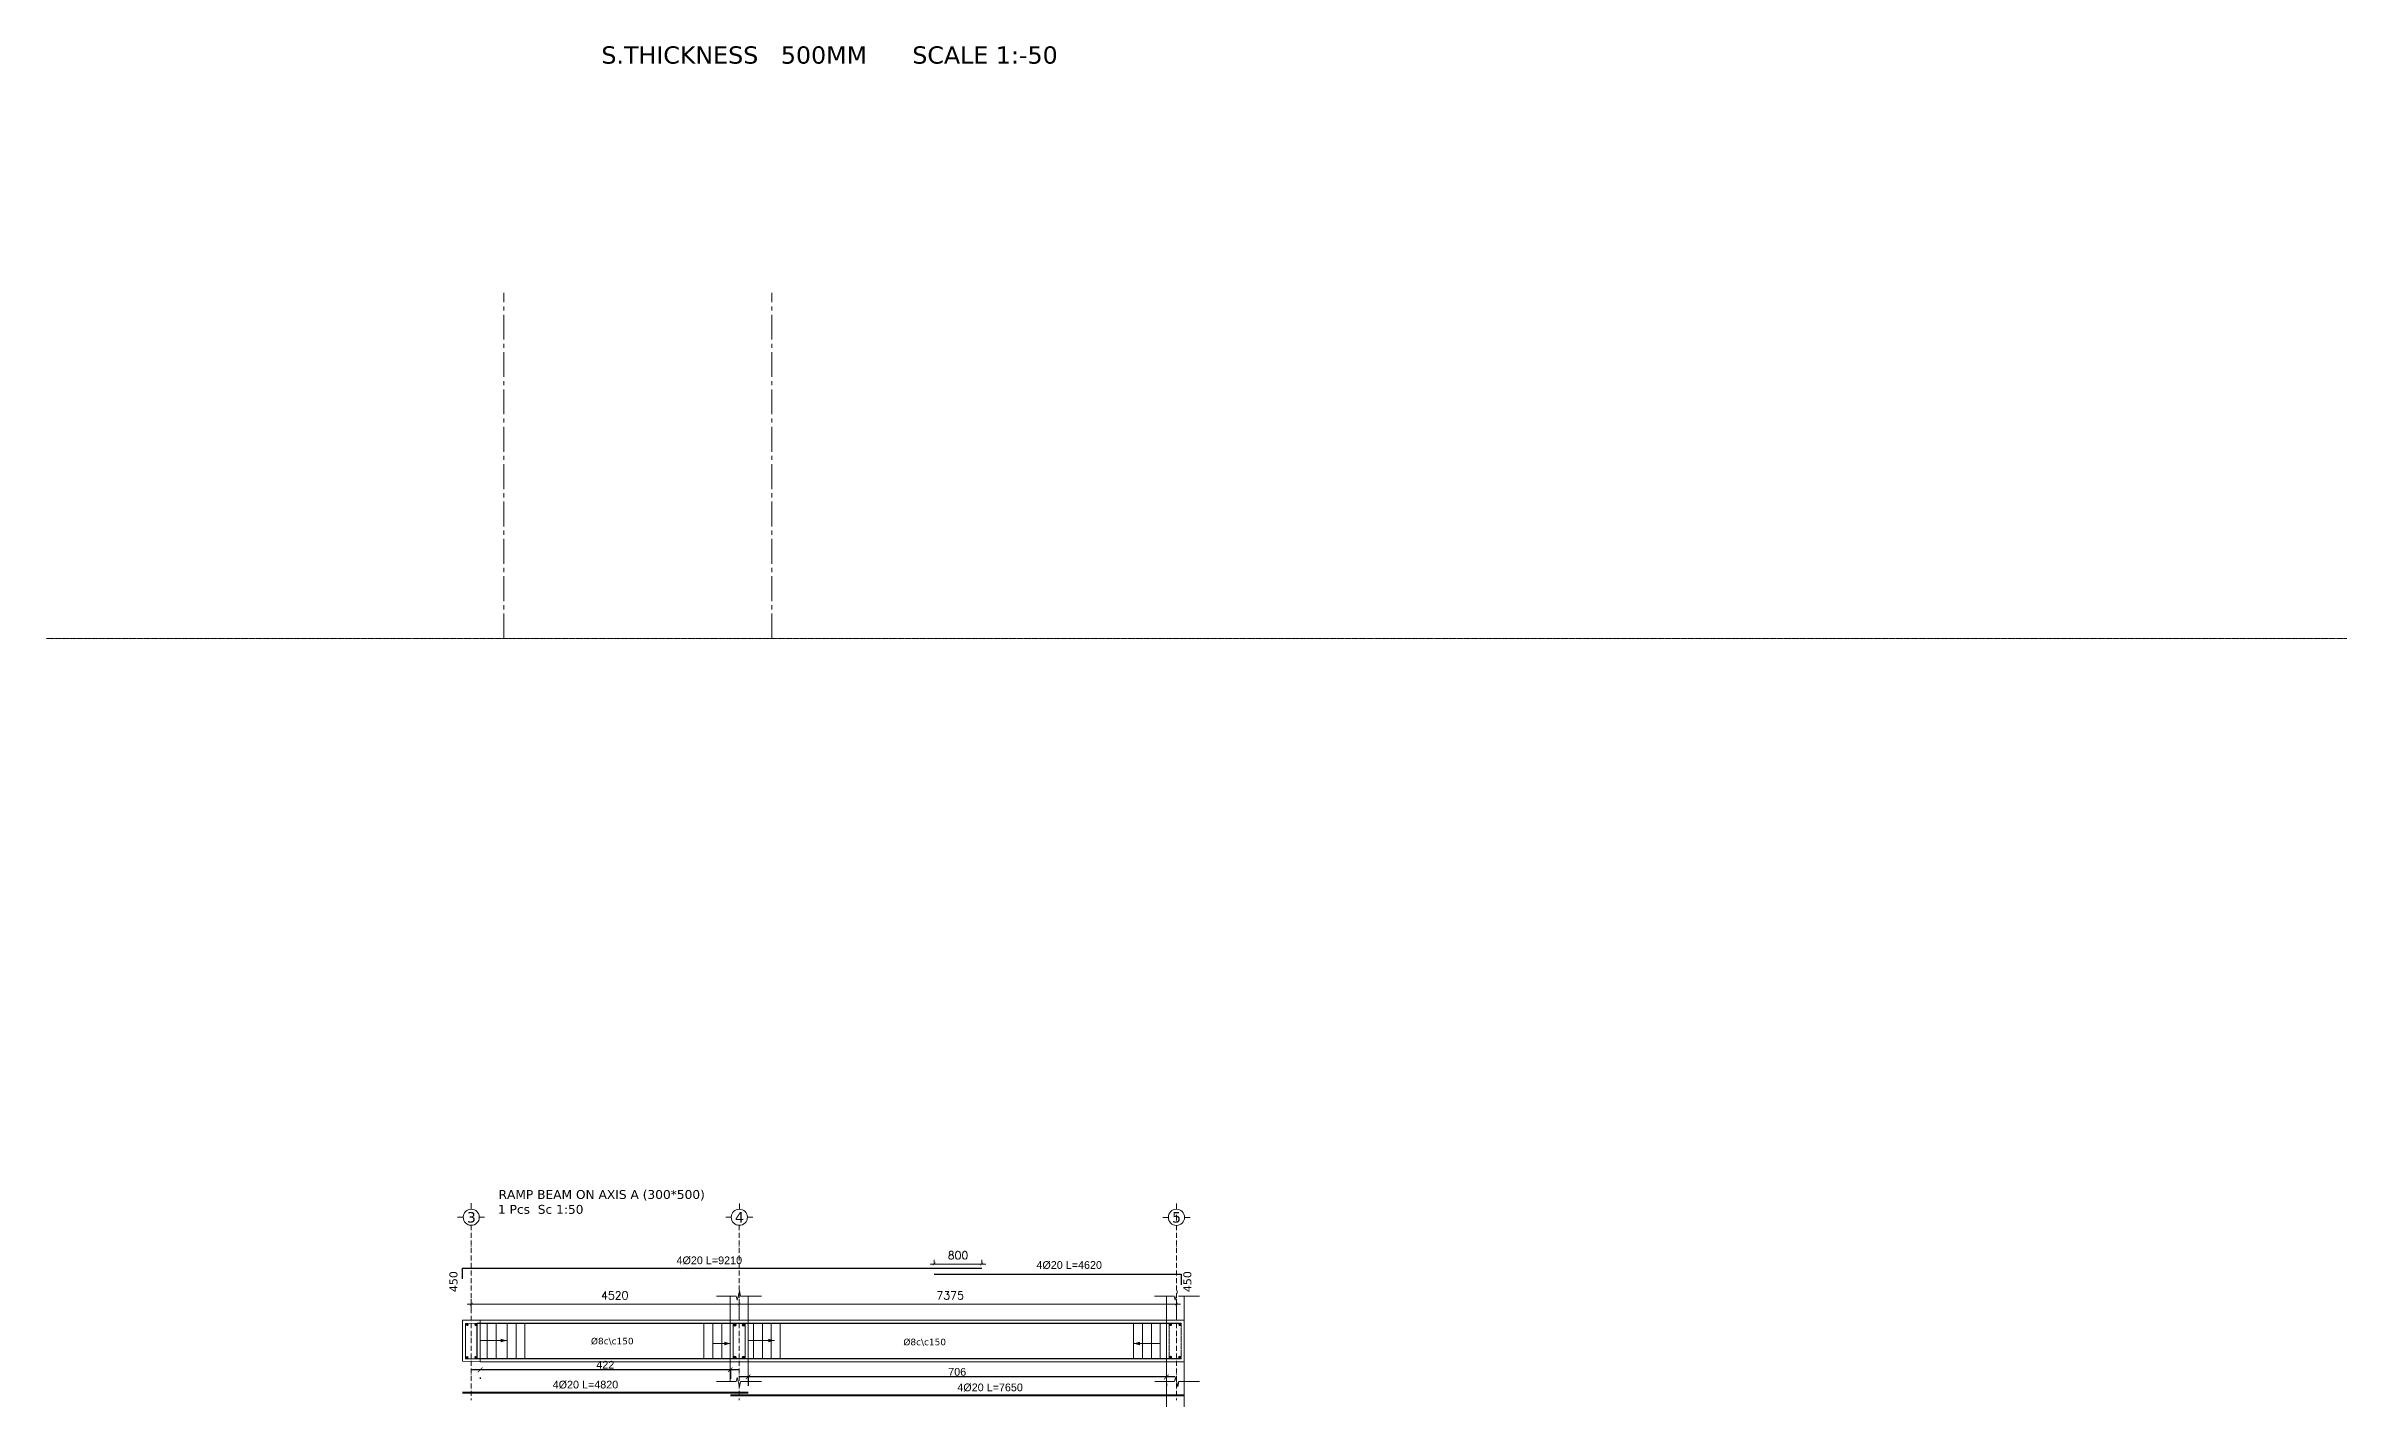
# Model space of a CAD drawing. Header units: inches. Extents: x -26151 to 62940, y -10194 to 246332.
# Drawn here: x -18831 to -14949, y 112326 to 114621 of the extents above; entities that cross this region are included whole.
import ezdxf

# ---------------------------------------------------------------- set-up
doc = ezdxf.new("R2010")
doc.units = ezdxf.units.IN
doc.header["$LTSCALE"] = 0.7
doc.header["$MEASUREMENT"] = 0
doc.linetypes.add('ACAD_ISO10W100', pattern=[18, 12, -3, 0, -3])
doc.linetypes.add('CENTER2', pattern=[1.125, 0.75, -0.125, 0.125, -0.125])
doc.layers.get('0').update_dxf_attribs({"lineweight": 13})
doc.layers.get('Defpoints').update_dxf_attribs({"lineweight": 5})
for name, color, linetype, lineweight in [('axis', 254, 'ACAD_ISO10W100', 9), ('BEAM FRAME', 5, 'Continuous', 18), ('COLUMN', 4, 'Continuous', 20), ('elevline', 30, 'Continuous', 20), ('FRAME 070', 5, 'Continuous', 60), ('hach', 9, 'Continuous', 9), ('hatch', 9, 'Continuous', 9), ('renforcment', 141, 'Continuous', 40), ('tex', 3, 'Continuous', 25), ('TEXT', 3, 'Continuous', 25), ('top rein. extension', 50, 'Continuous', 20), ('top renforcment', 7, 'Continuous', 40)]:
    doc.layers.add(name, color=color, linetype=linetype, lineweight=lineweight)
doc.styles.add('100', font='romans.shx', dxfattribs={"height": 13.5})
doc.styles.add('romanc', font='verdana.ttf', dxfattribs={"height": 250})
doc.styles.get("Standard").update_dxf_attribs({"font": 'arial.ttf', "height": 13})
doc.dimstyles.new('100', dxfattribs={"dimtxt": 13.5, "dimasz": 5, "dimexe": 7, "dimexo": 7, "dimgap": 8, "dimtad": 1, "dimdec": 0, "dimlfac": 10, "dimzin": 4, "dimdsep": 46, "dimtxsty": '100', "dimblk": 'ARCHTICK', "dimcen": 0.09, "dimdle": 7, "dimclrd": 1, "dimclre": 8, "dimclrt": 2, "dimadec": 0, "dimazin": 1, "dimtfac": 1, "dimtdec": 0, "dimtix": 1, "dimtofl": 0, "dimtmove": 0, "dimatfit": 3, "dimldrblk": 'ARCHTICK', "dimfxl": 0, "dimtolj": 1, "dimtzin": 0, "dimlwd": -1, "dimlwe": -1, "dimarcsym": 0})
doc.dimstyles.get("Standard").update_dxf_attribs({"dimtxt": 13, "dimasz": 5, "dimexe": 0.18, "dimexo": 0.0625, "dimgap": 6, "dimtad": 1, "dimdec": 0, "dimlfac": 10, "dimzin": 0, "dimdsep": 46, "dimtxsty": 'Standard', "dimblk": 'ARCHTICK', "dimcen": 0.09, "dimse1": 1, "dimse2": 1, "dimclrd": 1, "dimclre": 7, "dimclrt": 3, "dimadec": 0, "dimazin": 0, "dimtfac": 1, "dimtdec": 0, "dimtix": 1, "dimtofl": 0, "dimtmove": 0, "dimatfit": 3, "dimldrblk": 'ARCHTICK', "dimfxl": 0, "dimtolj": 1, "dimtzin": 0, "dimarcsym": 0})
doc.dimstyles.new('STANDARD$0', dxfattribs={"dimscale": 0, "dimtxt": 50, "dimasz": 8, "dimexe": 15, "dimexo": 0.0625, "dimgap": 2, "dimtad": 1, "dimdec": 0, "dimzin": 0, "dimdsep": 46, "dimtxsty": 'Standard', "dimblk1": 'ARCHTICK', "dimblk2": 'ARCHTICK', "dimsah": 1, "dimcen": 0.09, "dimdle": 15, "dimclrd": 3, "dimclre": 3, "dimclrt": 3, "dimazin": 0, "dimtfac": 1, "dimtdec": 0, "dimtofl": 0, "dimtmove": 1, "dimatfit": 3, "dimldrblk": 'ARCHTICK', "dimfxl": 0, "dimtolj": 1, "dimtzin": 0, "dimarcsym": 0})

# ---------------------------------------------------------------- blocks, each defined once
blk = doc.blocks.new('*D1799')
at = {"layer": 'Defpoints', "color": 0, "lineweight": 30, "transparency": 16777216}
for p in [(-18122.2, 112559.9, -218.5), (-17280.2, 112559.9, -157.8), (-17280.2, 112559.9)]:
    blk.add_point(p, dxfattribs=at)
at = {"layer": 'TEXT', "color": 3, "transparency": 16777216, "insert": (-17711.7, 112572.9), "char_height": 13, "attachment_point": 5}
blk.add_mtext('\\A1;4%%C20 L=9210', dxfattribs=at)
blk = doc.blocks.new('_ArchTick')
at = {"color": 0, "linetype": 'ByBlock', "lineweight": 0, "const_width": 0.15}
blk.add_lwpolyline([(-0.5, -0.5), (0.5, 0.5)], dxfattribs=at)
blk = doc.blocks.new('*D1800')
at = {"color": 1, "transparency": 16777216}
blk.add_line((-17339.2, 112566.9), (-17245.2, 112566.9), dxfattribs=at)
at = {"color": 8, "transparency": 16777216}
for p, q in [((-17332.2, 112566.9), (-17332.2, 112573.9)), ((-17252.2, 112566.9), (-17252.2, 112573.9))]:
    blk.add_line(p, q, dxfattribs=at)
at = {"layer": 'Defpoints', "color": 0, "lineweight": 30, "transparency": 16777216}
for p in [(-17252.2, 112566.9), (-17332.2, 112559.9), (-17252.2, 112559.9)]:
    blk.add_point(p, dxfattribs=at)
at = {"color": 1, "transparency": 16777216, "xscale": 5, "yscale": 5, "zscale": 5, "rotation": 180}
blk.add_blockref('_ArchTick', (-17332.2, 112566.9), dxfattribs=at)
at = {"color": 1, "transparency": 16777216, "xscale": 5, "yscale": 5, "zscale": 5}
blk.add_blockref('_ArchTick', (-17252.2, 112566.9), dxfattribs=at)
at = {"color": 2, "lineweight": 30, "transparency": 16777216, "insert": (-17292.2, 112581.6), "char_height": 13.5, "attachment_point": 5, "style": '100'}
blk.add_mtext('\\A1;800', dxfattribs=at)
blk = doc.blocks.new('*D1801')
at = {"color": 1, "transparency": 16777216}
blk.add_line((-18120.2, 112499.3), (-17654.2, 112499.3), dxfattribs=at)
at = {"color": 8, "transparency": 16777216}
for p, q in [((-18113.2, 112493), (-18113.2, 112506.3)), ((-17661.2, 112493.2), (-17661.2, 112506.3))]:
    blk.add_line(p, q, dxfattribs=at)
at = {"layer": 'Defpoints', "color": 0, "transparency": 16777216}
for p in [(-18113.2, 112486), (-17661.2, 112499.3), (-17661.2, 112486.2)]:
    blk.add_point(p, dxfattribs=at)
at = {"color": 1, "transparency": 16777216, "xscale": 5, "yscale": 5, "zscale": 5, "rotation": 180}
blk.add_blockref('_ArchTick', (-18113.2, 112499.3), dxfattribs=at)
at = {"color": 1, "transparency": 16777216, "xscale": 5, "yscale": 5, "zscale": 5}
blk.add_blockref('_ArchTick', (-17661.2, 112499.3), dxfattribs=at)
at = {"color": 2, "lineweight": 30, "transparency": 16777216, "insert": (-17871.2, 112514), "char_height": 13.5, "attachment_point": 5, "style": '100'}
blk.add_mtext('\\A1;4520', dxfattribs=at)
blk = doc.blocks.new('*D1802')
at = {"color": 1, "transparency": 16777216}
blk.add_line((-17668.2, 112499.3), (-16916.7, 112499.3), dxfattribs=at)
at = {"color": 8, "transparency": 16777216}
for p, q in [((-17661.2, 112479), (-17661.2, 112506.3)), ((-16923.7, 112479), (-16923.7, 112506.3))]:
    blk.add_line(p, q, dxfattribs=at)
at = {"layer": 'Defpoints', "color": 0, "transparency": 16777216}
for p in [(-16923.7, 112499.3), (-17661.2, 112472), (-16923.7, 112472)]:
    blk.add_point(p, dxfattribs=at)
at = {"color": 1, "transparency": 16777216, "xscale": 5, "yscale": 5, "zscale": 5, "rotation": 180}
blk.add_blockref('_ArchTick', (-17661.2, 112499.3), dxfattribs=at)
at = {"color": 1, "transparency": 16777216, "xscale": 5, "yscale": 5, "zscale": 5}
blk.add_blockref('_ArchTick', (-16923.7, 112499.3), dxfattribs=at)
at = {"color": 2, "lineweight": 30, "transparency": 16777216, "insert": (-17305.4, 112514), "char_height": 13.5, "attachment_point": 5, "style": '100'}
blk.add_mtext('\\A1;7375', dxfattribs=at)
blk = doc.blocks.new('*D1803')
at = {"layer": 'Defpoints', "color": 0, "lineweight": 30, "transparency": 16777216}
for p in [(-18096.2, 112350.3, -37100.9), (-18096.2, 112350.3), (-17361, 112350.3, -13652.7)]:
    blk.add_point(p, dxfattribs=at)
at = {"layer": 'TEXT', "color": 3, "transparency": 16777216, "insert": (-17920.6, 112363.3), "char_height": 13, "attachment_point": 5}
blk.add_mtext('\\A1;4%%C20 L=4820', dxfattribs=at)
blk = doc.blocks.new('*D1804')
at = {"layer": 'Defpoints', "color": 0, "linetype": 'ByBlock', "transparency": 16777216}
for p in [(-16940.7, 112407, -217.9), (-17646.2, 112402), (-17646.2, 112376.4)]:
    blk.add_point(p, dxfattribs=at)
at = {"layer": 'hach', "color": 3, "lineweight": -2, "transparency": 16777216}
for p, q in [((-16925.7, 112376.4), (-17661.2, 112376.4)), ((-17646.2, 112377.4), (-17646.2, 112361.4)), ((-16940.7, 112364.7), (-16940.7, 112361.4))]:
    blk.add_line(p, q, dxfattribs=at)
at = {"layer": 'hach', "color": 3, "linetype": 'ByBlock', "lineweight": -2, "transparency": 16777216, "xscale": 8, "yscale": 8, "zscale": 8, "rotation": 180}
blk.add_blockref('_ArchTick', (-17646.2, 112376.4), dxfattribs=at)
at = {"layer": 'hach', "color": 3, "linetype": 'ByBlock', "lineweight": -2, "transparency": 16777216, "xscale": 8, "yscale": 8, "zscale": 8}
blk.add_blockref('_ArchTick', (-16940.7, 112376.4), dxfattribs=at)
at = {"layer": 'hach', "color": 3, "linetype": 'ByBlock', "lineweight": 30, "transparency": 16777216, "insert": (-17293.5, 112385), "char_height": 13, "attachment_point": 5}
blk.add_mtext('\\A1;706', dxfattribs=at)
blk = doc.blocks.new('*D1805')
at = {"layer": 'Defpoints', "color": 0, "linetype": 'ByBlock', "transparency": 16777216}
for p in [(-18098.2, 112402.4, -217.9), (-18098.2, 112388.5), (-17676.2, 112402)]:
    blk.add_point(p, dxfattribs=at)
at = {"layer": 'hach', "color": 3, "lineweight": -2, "transparency": 16777216}
for p, q in [((-17661.2, 112388.5), (-18113.2, 112388.5)), ((-18098.2, 112375.6), (-18098.2, 112373.5)), ((-17676.2, 112389.6), (-17676.2, 112373.5))]:
    blk.add_line(p, q, dxfattribs=at)
at = {"layer": 'hach', "color": 3, "linetype": 'ByBlock', "lineweight": -2, "transparency": 16777216, "xscale": 8, "yscale": 8, "zscale": 8, "rotation": 180}
blk.add_blockref('_ArchTick', (-18098.2, 112388.5), dxfattribs=at)
at = {"layer": 'hach', "color": 3, "linetype": 'ByBlock', "lineweight": -2, "transparency": 16777216, "xscale": 8, "yscale": 8, "zscale": 8}
blk.add_blockref('_ArchTick', (-17676.2, 112388.5), dxfattribs=at)
at = {"layer": 'hach', "color": 3, "linetype": 'ByBlock', "lineweight": 30, "transparency": 16777216, "insert": (-17887.2, 112397), "char_height": 13, "attachment_point": 5}
blk.add_mtext('\\A1;422', dxfattribs=at)
blk = doc.blocks.new('*D1806')
at = {"layer": 'Defpoints', "color": 0, "lineweight": 30, "transparency": 16777216}
for p in [(-17515.1, 112552, -218.5), (-16673.1, 112552, -157.8), (-16673.1, 112552)]:
    blk.add_point(p, dxfattribs=at)
at = {"layer": 'TEXT', "color": 3, "transparency": 16777216, "insert": (-17104.6, 112565), "char_height": 13, "attachment_point": 5}
blk.add_mtext('\\A1;4%%C20 L=4620', dxfattribs=at)
blk = doc.blocks.new('*D1807')
at = {"layer": 'Defpoints', "color": 0, "lineweight": 30, "transparency": 16777216}
for p in [(-17413.6, 112345.6, -37100.9), (-17413.6, 112345.6), (-16678.4, 112345.6, -13652.7)]:
    blk.add_point(p, dxfattribs=at)
at = {"layer": 'TEXT', "color": 3, "transparency": 16777216, "insert": (-17238, 112358.6), "char_height": 13, "attachment_point": 5}
blk.add_mtext('\\A1;4%%C20 L=7650', dxfattribs=at)

msp = doc.modelspace()

# ---------------------------------------------------------------- hatches: boundary and pattern name
at = {"layer": 'elevline'}
for points in [[(-18117.55, 112464.5, 1), (-18122.31, 112464.5, 1)], [(-18103.24, 112464.6, 1), (-18108, 112464.6, 1)], [(-17666.46, 112464.6, 1), (-17671.21, 112464.6, 1)], [(-17655.97, 112464.6, -1), (-17651.21, 112464.6, -1)], [(-16935.69, 112464.54, -1), (-16930.93, 112464.54, -1)], [(-16920.51, 112464.54, -1), (-16915.75, 112464.54, -1)], [(-18117.78, 112409.34, 1), (-18122.53, 112409.34, 1)], [(-18103.46, 112409.34, 1), (-18108.22, 112409.34, 1)], [(-17666.46, 112409.36, -1), (-17671.21, 112409.36, -1)], [(-17655.97, 112409.36, 1), (-17651.21, 112409.36, 1)], [(-16935.7, 112409.86, -1), (-16930.94, 112409.86, -1)], [(-16920.85, 112409.86, -1), (-16916.09, 112409.86, -1)]]:
    msp.add_hatch(color=256, dxfattribs=at).paths.add_polyline_path(points)

# ---------------------------------------------------------------- linework, layer by layer
at = {"layer": 'axis', "color": 1, "linetype": 'CENTER2', "ltscale": 80}
for p, q in [((-18058.43, 113621.94), (-18058.43, 114205.08)), ((-17606.43, 113621.94), (-17606.43, 114205.08))]:
    msp.add_line(p, q, dxfattribs=at)
at = {"layer": 'axis'}
for p, q in [((-18113.21, 112632.17, -217.91), (-18113.21, 112337.24, -217.91)), ((-17661.21, 112632.17, -217.91), (-17661.21, 112337.24, -217.91)), ((-16923.71, 112632.17, -217.91), (-16923.71, 112337.24, -217.91))]:
    msp.add_line(p, q, dxfattribs=at)
at = {"layer": 'BEAM FRAME'}
msp.add_lwpolyline([(-16910.71, 112401.98), (-18098.21, 112401.98), (-18098.21, 112471.98), (-16910.71, 112471.98)], dxfattribs=at)
at = {"layer": 'COLUMN', "lineweight": 20}
for p, q in [((-17676.21, 112512.91), (-17676.21, 112471.98)), ((-17646.21, 112512.91), (-17646.21, 112471.98)), ((-17676.21, 112368.55), (-17676.21, 112401.98)), ((-17646.21, 112368.55), (-17646.21, 112401.98))]:
    msp.add_line(p, q, dxfattribs=at)
at = {"layer": 'elevline'}
for p, q in [((-18086.17, 112406.98, -217.91), (-18086.17, 112466.98, -217.91)), ((-18071.17, 112406.98, -217.91), (-18071.17, 112466.98, -217.91)), ((-18052.71, 112406.98, -217.91), (-18052.71, 112466.98, -217.91)), ((-18037.71, 112406.98, -217.91), (-18037.71, 112466.98, -217.91)), ((-18022.71, 112406.98, -217.91), (-18022.71, 112466.98, -217.91)), ((-17720.71, 112406.98, -217.91), (-17720.71, 112466.98, -217.91)), ((-17705.71, 112406.98, -217.91), (-17705.71, 112466.98, -217.91)), ((-17690.71, 112406.98, -217.91), (-17690.71, 112466.98, -217.91)), ((-17651.17, 112406.98, -217.91), (-17651.17, 112466.98, -217.91)), ((-17637.1, 112406.98, -217.91), (-17637.1, 112466.98, -217.91)), ((-17622.14, 112406.98, -217.91), (-17622.14, 112466.98, -217.91)), ((-17607.14, 112406.98, -217.91), (-17607.14, 112466.98, -217.91)), ((-17592.14, 112406.98, -217.91), (-17592.14, 112466.98, -217.91)), ((-16995.89, 112406.98, -217.91), (-16995.89, 112466.98, -217.91)), ((-16980.93, 112406.98, -217.91), (-16980.93, 112466.98, -217.91)), ((-16965.93, 112406.98, -217.91), (-16965.93, 112466.98, -217.91)), ((-16950.93, 112406.98, -217.91), (-16950.93, 112466.98, -217.91))]:
    msp.add_line(p, q, dxfattribs=at)
for centre in [(-17668.83, 112464.6, -217.91), (-17653.59, 112464.6, -217.91), (-17668.83, 112409.36, -217.91), (-17653.59, 112409.36, -217.91)]:
    msp.add_circle(centre, 2.38, dxfattribs=at)
at = {"layer": 'FRAME 070', "lineweight": 20}
for p, q in [((-17666.22, 112512.91), (-17699.61, 112512.91)), ((-17664.71, 112505.83), (-17666.22, 112512.91)), ((-17660.53, 112521.91), (-17664.71, 112505.83)), ((-17659.18, 112512.91), (-17660.53, 112521.91)), ((-17623.82, 112512.91), (-17659.18, 112512.91)), ((-16927.31, 112512.91, -217.91), (-16960.7, 112512.91, -217.91)), ((-16925.8, 112505.83, -217.91), (-16927.31, 112512.91, -217.91)), ((-16921.62, 112521.91, -217.91), (-16925.8, 112505.83, -217.91)), ((-16884.91, 112512.91, -217.91), (-16920.27, 112512.91, -217.91)), ((-17666.22, 112368.55), (-17699.61, 112368.55)), ((-17664.71, 112375.63), (-17666.22, 112368.55)), ((-17660.53, 112359.55), (-17664.71, 112375.63)), ((-17659.18, 112368.55), (-17660.53, 112359.55)), ((-17623.82, 112368.55), (-17659.18, 112368.55)), ((-16927.01, 112368.55, -217.91), (-16960.4, 112368.55, -217.91)), ((-16925.5, 112375.63, -217.91), (-16927.01, 112368.55, -217.91)), ((-16921.32, 112359.55, -217.91), (-16925.5, 112375.63, -217.91)), ((-16884.61, 112368.55, -217.91), (-16919.97, 112368.55, -217.91))]:
    msp.add_line(p, q, dxfattribs=at)
at = {"layer": 'FRAME 070', "lineweight": 15, "elevation": -217.91}
for points in [[(-18098.21, 112402.4), (-18128.21, 112402.79), (-18128.21, 112472.31), (-18098.21, 112471.98)], [(-17646.21, 112401.98), (-17676.21, 112401.98), (-17676.21, 112471.98), (-17646.21, 112471.98)]]:
    msp.add_lwpolyline(points, close=True, dxfattribs=at)
at = {"layer": 'hach', "color": 1, "linetype": 'CENTER2'}
for p, q in [((-18830.56, 113621.94), (-14949.12, 113621.94)), ((-18128.21, 112559.85, -217.91), (-17252.21, 112559.85, -217.91))]:
    msp.add_line(p, q, dxfattribs=at)
at = {"layer": 'hach', "color": 2, "linetype": 'ByBlock'}
for p, q in [((-18128.21, 112559.85, -217.91), (-18128.21, 112541.85, -217.91)), ((-18128.21, 112541.85, -217.91), (-18128.21, 112550.85, -217.91)), ((-17332.21, 112549.85, -217.91), (-16915.71, 112549.85, -217.91))]:
    msp.add_line(p, q, dxfattribs=at)
at = {"layer": 'hach', "color": 2, "linetype": 'CENTER2'}
msp.add_line((-18128.21, 112559.85, -217.91), (-17252.21, 112559.85, -217.91), dxfattribs=at)
at = {"layer": 'hach', "color": 4, "linetype": 'ByBlock'}
for p, q in [((-16940.71, 112512.83, -217.91), (-16940.71, 112325.81, -217.91)), ((-16910.71, 112512.83, -217.91), (-16910.71, 112325.81, -217.91))]:
    msp.add_line(p, q, dxfattribs=at)
at = {"layer": 'hach', "color": 5, "linetype": 'CENTER2'}
msp.add_line((-16921.32, 112359.55, -217.91), (-16919.97, 112368.55, -217.91), dxfattribs=at)
at = {"layer": 'hach', "color": 0, "lineweight": 30, "elevation": -217.91}
for points in [[(-18128.21, 112541.85), (-18128.21, 112559.85), (-17252.21, 112559.85)], [(-17332.21, 112549.85), (-16915.71, 112549.85), (-16915.71, 112531.85)]]:
    msp.add_lwpolyline(points, dxfattribs=at)
at = {"layer": 'hach', "color": 5, "linetype": 'CENTER2'}
msp.add_lwpolyline([(-16940.71, 112471.98), (-16910.71, 112471.98), (-16910.71, 112401.98), (-16940.71, 112401.98)], close=True, dxfattribs=at)
at = {"layer": 'hach', "color": 0, "linetype": 'CENTER2', "elevation": -217.91}
msp.add_lwpolyline([(-16935.71, 112466.98), (-16915.71, 112466.98), (-16915.71, 112406.98), (-16935.71, 112406.98)], close=True, dxfattribs=at)
at = {"layer": 'hatch'}
for p, q in [((-18136.6, 112645.79, -217.91), (-18126.86, 112645.79, -217.91)), ((-18113.67, 112669.27, -217.91), (-18113.67, 112659.53, -217.91)), ((-18090.75, 112645.79, -217.91), (-18100.49, 112645.79, -217.91)), ((-17683.94, 112645.67, -217.91), (-17674.2, 112645.67, -217.91)), ((-17661.01, 112669.14, -217.91), (-17661.01, 112659.41, -217.91)), ((-17638.09, 112645.67, -217.91), (-17647.82, 112645.67, -217.91)), ((-16946.64, 112645.54, -217.91), (-16936.9, 112645.54, -217.91)), ((-16923.71, 112669.02, -217.91), (-16923.71, 112659.29, -217.91)), ((-16923.71, 112649.9, -217.91), (-16923.71, 112640.16, -217.91)), ((-16900.79, 112645.54, -217.91), (-16910.52, 112645.54, -217.91))]:
    msp.add_line(p, q, dxfattribs=at)
for centre in [(-18113.24, 112645.79, -217.91), (-17661.01, 112645.79, -217.91), (-16923.71, 112645.67, -217.91)]:
    msp.add_circle(centre, 13.62, dxfattribs=at)
at = {"layer": 'renforcment', "lineweight": -2}
msp.add_lwpolyline([(-16915.71, 112406.98), (-18103.21, 112406.98), (-18103.21, 112466.98), (-16915.71, 112466.98)], dxfattribs=at)
at = {"layer": 'top rein. extension'}
for p, q in [((-18053.04, 112437.87, -217.91), (-18098, 112437.87, -217.91)), ((-17675.75, 112432.82, -217.91), (-17705.71, 112432.82, -217.91)), ((-17601.73, 112437.87, -217.91), (-17646.69, 112437.87, -217.91)), ((-16995.89, 112432.82, -217.91), (-16950.93, 112432.82, -217.91))]:
    msp.add_line(p, q, dxfattribs=at)
for points in [[(-18063.51, 112440.87, -217.91), (-18053.39, 112437.87, -217.91), (-18063.51, 112434.87, -217.91)], [(-17686.22, 112435.82, -217.91), (-17676.1, 112432.82, -217.91), (-17686.22, 112429.82, -217.91)], [(-17612.21, 112440.87, -217.91), (-17602.08, 112437.87, -217.91), (-17612.21, 112434.87, -217.91)], [(-16985.42, 112435.82, -217.91), (-16995.55, 112432.82, -217.91), (-16985.42, 112429.82, -217.91)]]:
    msp.add_solid(points, dxfattribs=at)
at = {"layer": 'top renforcment'}
for p, q in [((-18128.21, 112350.26, -217.91), (-17646.2, 112350.26, -1025.67)), ((-17676.05, 112345.99, -217.91), (-16910.71, 112345.99, -217.91))]:
    msp.add_line(p, q, dxfattribs=at)
at = {"layer": 'top renforcment', "lineweight": 15, "elevation": -217.91}
for points in [[(-18103.21, 112406.96), (-18123.21, 112406.96), (-18123.21, 112466.81), (-18103.21, 112466.98)], [(-17651.21, 112406.98), (-17671.21, 112406.98), (-17671.21, 112466.98), (-17651.21, 112466.98)]]:
    msp.add_lwpolyline(points, close=True, dxfattribs=at)

# ---------------------------------------------------------------- texts
at = {"layer": 'tex', "style": 'romanc'}
for p in [(-17911.32, 112431.44, -33654.09), (-17384.33, 112429.91, -33654.09)]:
    msp.add_text('%%C8c\\c150', height=11, dxfattribs=at).set_placement(p)
at = {"layer": 'TEXT', "color": 1, "style": 'romanc'}
msp.add_text('  S.THICKNESS   500MM      SCALE 1:-50', height=29.1666, dxfattribs=at).set_placement((-17919.15, 114591.39))
at = {"layer": 'TEXT', "style": 'romanc'}
for s, height, p in [('RAMP BEAM ON AXIS A (300*500)', 15, (-18067.2, 112676.68, -435.81)), ('3', 17.6, (-18120.77, 112636.87, -217.91)), ('1 Pcs  Sc 1:50 ', 15, (-18068.22, 112651.58, -435.81)), ('4', 17.6, (-17668.54, 112636.87, -217.91)), ('5', 17.6, (-16931.24, 112636.87, -217.91))]:
    msp.add_text(s, height=height, dxfattribs=at).set_placement(p)
for p in [(-18136.58, 112519.58, -73392.95), (-16898.55, 112519.58, -73392.95)]:
    msp.add_text('450', height=13.5, rotation=90, dxfattribs=at).set_placement(p)

# ---------------------------------------------------------------- dimensions: what is measured, and where the dimension line sits
at = {"lineweight": 30}
dim = msp.add_linear_dim(base=(-17252.21, 112566.85, -217.91), p1=(-17332.21, 112559.85, -217.91), p2=(-17252.21, 112559.85, -217.91), angle=180, dimstyle='100', dxfattribs=at)
dim.commit()
dim.dimension.update_dxf_attribs({"geometry": '*D1800', "text_midpoint": (-17292.21, 112581.6, -217.91)})
for base, p1, p2, picture, middle in [((-17661.21, 112499.28, -217.91), (-18113.21, 112485.95, -217.91), (-17661.21, 112486.17, -217.91), '*D1801', (-17871.21, 112499.28, -217.91)), ((-16923.71, 112499.28, -217.91), (-17661.21, 112471.98, -217.91), (-16923.71, 112471.98, -217.91), '*D1802', (-17305.41, 112499.28, -217.91))]:
    dim = msp.add_linear_dim(base=base, p1=p1, p2=p2, dimstyle='100', dxfattribs=at)
    dim.commit()
    dim.dimension.update_dxf_attribs({"geometry": picture, "text_midpoint": middle, "dimtype": 160})
at = {"layer": 'hach', "linetype": 'ByBlock', "lineweight": 30}
for base, p1, p2, picture, middle in [((-17646.21324145, 112376.39947751), (-16940.71324145, 112406.97872385, -217.90577788), (-17646.21324145, 112401.97872385), '*D1804', (-17293.46324145, 112385.03692635)), ((-18098.21, 112388.51), (-17676.21, 112401.98), (-18098.21, 112402.4, -217.91), '*D1805', (-17887.21, 112397.03))]:
    dim = msp.add_linear_dim(base=base, p1=p1, p2=p2, dimstyle='STANDARD$0', override={"dimscale": 1}, dxfattribs=at)
    dim.commit()
    dim.dimension.update_dxf_attribs({"geometry": picture, "text_midpoint": middle})
at = {"layer": 'TEXT'}
for base, p1, p2, angle, text, picture, middle in [((-17280.18, 112559.85, -217.91), (-18122.21, 112559.85, -436.45), (-17280.18, 112559.85, -375.69), 0, '4%%C20 L=9210', '*D1799', (-17711.67, 112559.85, -217.91)), ((-16673.08, 112552), (-17515.1, 112552, -218.54), (-16673.08, 112552, -157.78), 0, '4%%C20 L=4620', '*D1806', (-17104.56, 112552)), ((-18096.21, 112350.26, 12149.06), (-17361, 112350.26, -1503.63), (-18096.21, 112350.26, -24951.83), 180, '4%%C20 L=4820', '*D1803', (-17920.63, 112350.26, 12149.06)), ((-17413.58, 112345.62), (-16678.37, 112345.62, -13652.68), (-17413.58, 112345.62, -37100.88), 180, '4%%C20 L=7650', '*D1807', (-17238, 112345.62))]:
    dim = msp.add_linear_dim(base=base, p1=p1, p2=p2, angle=angle, text=text, dimstyle='Standard', override={"dimsd1": 1, "dimsd2": 1, "dimfxl": 0.1, "dimfxlon": 1}, dxfattribs=at)
    dim.commit()
    dim.dimension.update_dxf_attribs({"geometry": picture, "text_midpoint": middle, "dimtype": 161})

doc.saveas('drawing.dxf')
